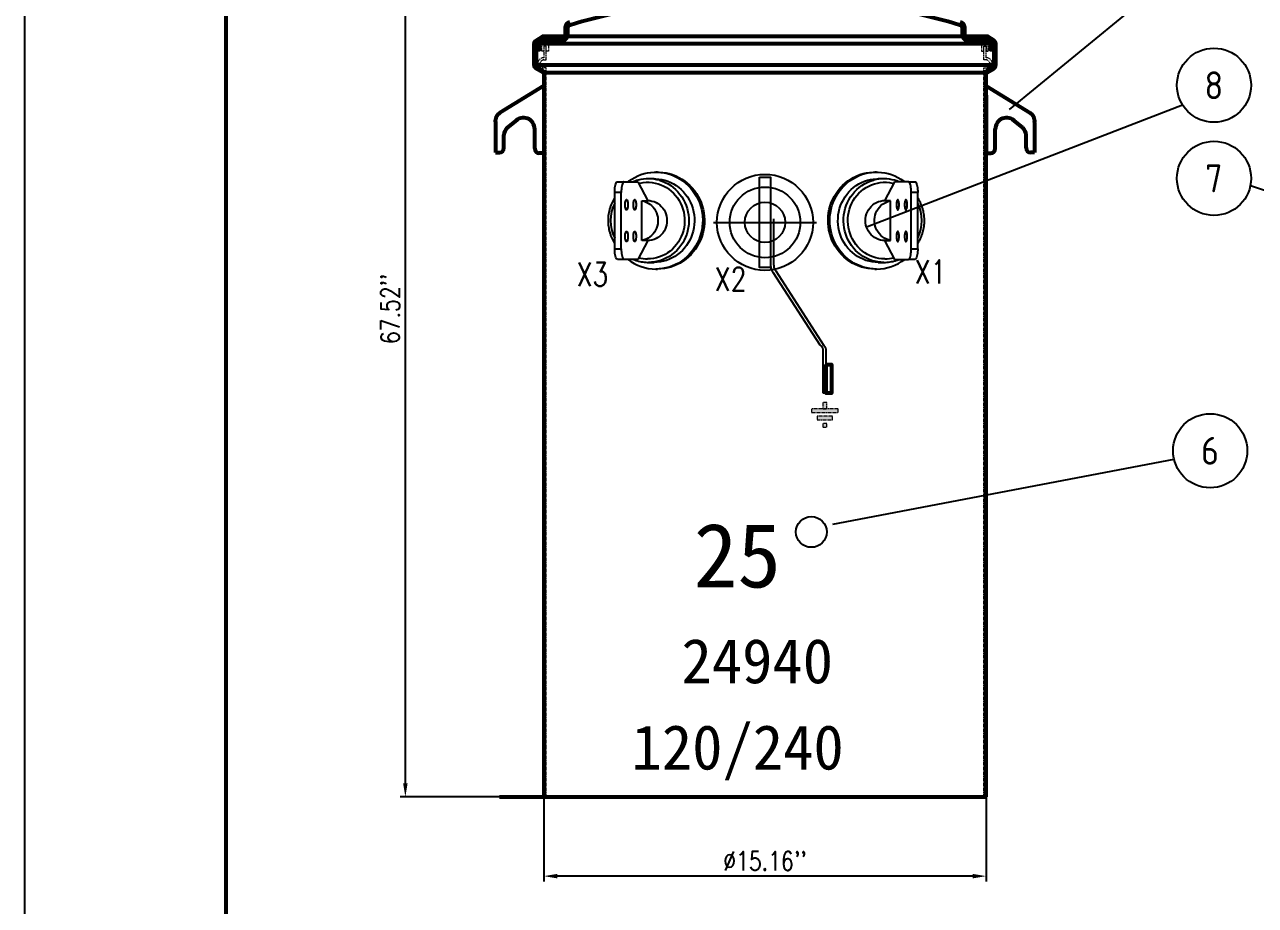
# Model space of a CAD drawing. Header units: millimetres. Extents: x 117095 to 120885, y -6667 to -3573.
# Drawn here: x 117095 to 118476, y -5619 to -4631 of the extents above; entities that cross this region are included whole.
import ezdxf
from ezdxf.enums import TextEntityAlignment as Align

# ---------------------------------------------------------------- set-up
doc = ezdxf.new("R2010")
doc.units = ezdxf.units.MM
doc.header["$LTSCALE"] = 3
for name, pattern in [('CENTER', [2, 1.25, -0.25, 0.25, -0.25]), ('CENTERX2', [101.6, 63.5, -12.7, 12.7, -12.7]), ('HIDDEN', [0.375, 0.25, -0.125])]:
    doc.linetypes.add(name, pattern=pattern)
for name, color, linetype in [('4', 2, 'HIDDEN'), ('A', 3, 'Continuous'), ('S', 254, 'Continuous'), ('中心线', 1, 'CENTERX2'), ('几何体', 7, 'Continuous')]:
    doc.layers.add(name, color=color, linetype=linetype)
for name, color, linetype, lineweight in [('7标注层', 4, 'Continuous', 20), ('图层1', 1, 'CENTER', 13), ('标注、文本', 3, 'Continuous', 25), ('粗实线', 4, 'Continuous', 53)]:
    doc.layers.add(name, color=color, linetype=linetype, lineweight=lineweight)
doc.styles.add('chinese', font='simhei.ttf')
doc.styles.add('HC_GBDIM', font='romans', dxfattribs={"width": 0.667, "bigfont": 'gbcbig'})
doc.styles.add('ST_WIN', font='isocp2.shx', dxfattribs={"bigfont": 'hzdxfst.shx'})
doc.styles.add('TH_GBDIM', font='romans.shx', dxfattribs={"width": 0.8, "bigfont": 'gbcbig.shx'})
doc.dimstyles.new('TH_GBDIM1', dxfattribs={"dimscale": 3, "dimtxt": 3.5, "dimasz": 2.5, "dimexe": 2, "dimexo": 0, "dimgap": 1.5, "dimtad": 1, "dimdec": 1, "dimzin": 0, "dimdsep": 46, "dimtxsty": 'TH_GBDIM', "dimcen": 2.5, "dimclrd": 3, "dimclre": 256, "dimclrt": 2, "dimadec": 0, "dimazin": 0, "dimtfac": 0.714286, "dimtdec": 1, "dimtmove": 0, "dimatfit": 3, "dimfxl": 1, "dimtzin": 0, "dimlwd": -1, "dimlwe": -1, "dimarcsym": 0})

# ---------------------------------------------------------------- blocks, each defined once
blk = doc.blocks.new('*D153')
at = {"layer": 'Defpoints', "color": 0, "transparency": 16777216}
for p in [(117678, -5497.6), (118174, -5497.6), (117678, -5586.6)]:
    blk.add_point(p, dxfattribs=at)
at = {"layer": '标注、文本', "transparency": 16777216}
for p, q in [((117678, -5497.6), (117678, -5592.6)), ((118174, -5497.6), (118174, -5592.6))]:
    blk.add_line(p, q, dxfattribs=at)
at = {"layer": '标注、文本', "color": 3, "transparency": 16777216}
blk.add_line((118159, -5586.6), (117693, -5586.6), dxfattribs=at)
for points in [[(117693, -5584.1), (117693, -5589.1), (117678, -5586.6)], [(118159, -5584.1), (118159, -5589.1), (118174, -5586.6)]]:
    blk.add_solid(points, dxfattribs=at)
at = {"layer": '标注、文本', "color": 2, "transparency": 16777216, "insert": (117926, -5569.6), "char_height": 21, "attachment_point": 5, "style": 'TH_GBDIM'}
blk.add_mtext("%%C15.16''", dxfattribs=at)
blk = doc.blocks.new('*D141')
at = {"layer": 'Defpoints', "color": 0, "transparency": 16777216}
for p in [(117522.6, -4402.8), (117759.7, -4402.8), (117680.5, -5497.6)]:
    blk.add_point(p, dxfattribs=at)
at = {"layer": '标注、文本', "transparency": 16777216}
for p, q in [((117759.7, -4402.8), (117516.6, -4402.8)), ((117680.5, -5497.6), (117516.6, -5497.6))]:
    blk.add_line(p, q, dxfattribs=at)
at = {"layer": '标注、文本', "color": 3, "transparency": 16777216}
blk.add_line((117522.6, -5482.6), (117522.6, -4417.8), dxfattribs=at)
for points in [[(117520.1, -4417.8), (117525.1, -4417.8), (117522.6, -4402.8)], [(117520.1, -5482.6), (117525.1, -5482.6), (117522.6, -5497.6)]]:
    blk.add_solid(points, dxfattribs=at)
at = {"layer": '标注、文本', "color": 2, "transparency": 16777216, "insert": (117505.6, -4950.2), "char_height": 21, "width": 139.819, "attachment_point": 5, "rotation": 90, "style": 'TH_GBDIM'}
blk.add_mtext("67.52''", dxfattribs=at)

msp = doc.modelspace()

# ---------------------------------------------------------------- hatches: boundary and pattern name
at = {"layer": '图层1'}
h = msp.add_hatch(color=256, dxfattribs=at)
h.dxf.hatch_style = 1
h.paths.add_polyline_path([(118008.14, -5062.27), (117978.21, -5062.27), (117978.21, -5066.6), (118008.14, -5066.6)])
h.paths.add_polyline_path([(117995.35, -5055.12), (117991, -5055.12), (117991, -5062.27), (117995.35, -5062.27)])
h.paths.add_polyline_path([(118001.74, -5070.52), (117984.61, -5070.52), (117984.61, -5074.86), (118001.74, -5074.86)])
h.paths.add_polyline_path([(117995.34, -5078.77), (117991.01, -5078.77), (117991.01, -5083.11), (117995.34, -5083.11)])

# ---------------------------------------------------------------- linework, layer by layer
at = {"layer": 'A'}
for p, q in [((118041, -4857.96), (118394.45, -4721.45)), ((118002.11, -5191.8), (118384.89, -5118.69))]:
    msp.add_line(p, q, dxfattribs=at)
for centre in [(118429.72, -4699.43), (118429.72, -4803.86), (118425.42, -5109.41)]:
    msp.add_circle(centre, 41.58, dxfattribs=at)
at = {"layer": '中心线'}
msp.add_line((117868.19, -4853.24), (117983.89, -4853.24), dxfattribs=at)
at = {"layer": '几何体'}
for p, q in [((117801.67, -4804.36), (117795.38, -4804.36)), ((117805.58, -4796.85), (117803.62, -4796.85)), ((118051.22, -4796.85), (118049.25, -4796.85)), ((118059.46, -4804.36), (118053.16, -4804.36)), ((117760.53, -4807.72), (117767.87, -4807.72)), ((117767.87, -4807.72), (117783.4, -4807.72)), ((117783.4, -4807.72), (117794.67, -4829.07)), ((118071.44, -4807.72), (118060.16, -4829.07)), ((118086.97, -4807.72), (118071.44, -4807.72)), ((118086.97, -4807.72), (118094.31, -4807.72)), ((117764.76, -4819.72), (117757.42, -4819.72)), ((117757.42, -4882.77), (117757.42, -4819.72)), ((117764.76, -4882.77), (117764.76, -4819.72)), ((117787.96, -4829.07), (117794.67, -4829.07)), ((117787.96, -4873.41), (117787.96, -4829.07)), ((118066.88, -4829.07), (118060.16, -4829.07)), ((118066.88, -4873.41), (118066.88, -4829.07)), ((118097.42, -4819.72), (118090.08, -4819.72)), ((118090.08, -4882.77), (118090.08, -4819.72)), ((118097.42, -4882.77), (118097.42, -4819.72)), ((117794.67, -4873.41), (117783.4, -4894.77)), ((117794.67, -4873.41), (117787.96, -4873.41)), ((118060.16, -4873.41), (118071.44, -4894.77)), ((118060.16, -4873.41), (118066.88, -4873.41)), ((117757.42, -4882.77), (117764.76, -4882.77)), ((118090.08, -4882.77), (118097.42, -4882.77)), ((117767.87, -4894.77), (117760.53, -4894.77)), ((117783.4, -4894.77), (117767.87, -4894.77)), ((117795.38, -4898.13), (117801.67, -4898.13)), ((118053.16, -4898.13), (118059.46, -4898.13)), ((118071.44, -4894.77), (118086.97, -4894.77)), ((118094.31, -4894.77), (118086.97, -4894.77)), ((117803.62, -4905.64), (117805.58, -4905.64)), ((118049.25, -4905.64), (118051.22, -4905.64))]:
    msp.add_line(p, q, dxfattribs=at)
at = {"layer": '几何体', "flags": 128}
for points in [[(117772.1, -4807.72), (117773.35, -4806.78), (117776.53, -4804.64), (117779.85, -4802.73), (117783.29, -4801.08), (117786.84, -4799.7), (117790.48, -4798.58), (117794.18, -4797.73), (117797.94, -4797.17), (117801.72, -4796.88), (117805.51, -4796.88), (117809.3, -4797.17), (117813.05, -4797.73), (117816.76, -4798.58), (117820.39, -4799.7), (117823.94, -4801.08), (117827.39, -4802.73), (117830.71, -4804.64), (117833.88, -4806.78), (117836.9, -4809.16), (117839.75, -4811.75), (117842.41, -4814.56), (117844.86, -4817.55), (117847.11, -4820.72), (117849.12, -4824.05), (117850.9, -4827.52), (117852.43, -4831.11), (117853.7, -4834.81), (117854.72, -4838.59), (117855.47, -4842.44), (117855.94, -4846.34), (117856.15, -4850.26), (117856.08, -4854.19), (117855.74, -4858.1), (117855.13, -4861.98), (117854.24, -4865.8), (117853.1, -4869.54), (117851.69, -4873.19), (117850.04, -4876.72), (117848.14, -4880.12), (117846.01, -4883.37), (117843.66, -4886.46), (117841.1, -4889.36), (117838.35, -4892.06), (117835.41, -4894.55), (117832.31, -4896.81), (117829.06, -4898.83), (117825.68, -4900.61), (117822.18, -4902.13), (117818.59, -4903.38), (117814.91, -4904.37), (117811.18, -4905.07), (117807.41, -4905.5), (117803.62, -4905.64), (117803.62, -4905.64)], [(117801.67, -4804.36), (117803.43, -4804.39), (117806.93, -4804.68), (117810.4, -4805.24), (117813.82, -4806.08), (117817.16, -4807.19), (117820.41, -4808.56), (117823.55, -4810.19), (117826.56, -4812.07), (117829.42, -4814.19), (117832.11, -4816.52), (117834.61, -4819.07), (117836.92, -4821.81), (117839.02, -4824.72), (117840.89, -4827.8), (117842.53, -4831.02), (117843.92, -4834.36), (117845.06, -4837.8), (117845.93, -4841.32), (117846.54, -4844.9), (117846.88, -4848.52), (117846.95, -4852.15), (117846.75, -4855.78), (117846.27, -4859.38), (117845.53, -4862.94), (117844.52, -4866.42), (117843.26, -4869.81), (117841.74, -4873.09), (117839.99, -4876.24), (117838, -4879.24), (117835.8, -4882.07), (117833.39, -4884.72), (117830.78, -4887.16), (117828.01, -4889.39), (117825.07, -4891.38), (117822, -4893.14), (117818.8, -4894.65), (117815.5, -4895.89), (117812.12, -4896.86), (117808.67, -4897.57), (117805.18, -4897.99), (117801.67, -4898.13)], [(117805.58, -4796.85), (117807.48, -4796.88), (117811.26, -4797.17), (117815.02, -4797.73), (117818.72, -4798.58), (117822.36, -4799.7), (117825.91, -4801.08), (117829.35, -4802.73), (117832.67, -4804.64), (117835.85, -4806.78), (117838.87, -4809.16), (117841.71, -4811.75), (117844.37, -4814.56), (117846.83, -4817.55), (117849.07, -4820.72), (117851.08, -4824.05), (117852.86, -4827.52), (117854.39, -4831.11), (117855.67, -4834.81), (117856.68, -4838.59), (117857.43, -4842.44), (117857.91, -4846.34), (117858.11, -4850.26), (117858.05, -4854.19), (117857.7, -4858.1), (117857.09, -4861.98), (117856.21, -4865.8), (117855.06, -4869.54), (117853.66, -4873.19), (117852, -4876.72), (117850.11, -4880.12), (117847.98, -4883.37), (117845.63, -4886.46), (117843.07, -4889.36), (117840.31, -4892.06), (117837.38, -4894.55), (117834.28, -4896.81), (117831.03, -4898.83), (117827.64, -4900.61), (117824.15, -4902.13), (117820.55, -4903.38), (117816.88, -4904.37), (117813.14, -4905.07), (117809.37, -4905.5), (117805.58, -4905.64), (117805.58, -4905.64)], [(118049.25, -4905.64), (118045.46, -4905.5), (118041.69, -4905.07), (118037.96, -4904.37), (118034.29, -4903.38), (118030.69, -4902.13), (118027.19, -4900.61), (118023.81, -4898.83), (118020.56, -4896.81), (118017.46, -4894.55), (118014.52, -4892.06), (118011.77, -4889.36), (118009.21, -4886.46), (118006.86, -4883.37), (118004.73, -4880.12), (118002.83, -4876.72), (118001.18, -4873.19), (117999.77, -4869.54), (117998.63, -4865.8), (117997.75, -4861.98), (117997.13, -4858.1), (117996.79, -4854.19), (117996.72, -4850.26), (117996.93, -4846.34), (117997.41, -4842.44), (117998.15, -4838.59), (117999.17, -4834.81), (118000.44, -4831.11), (118001.98, -4827.52), (118003.75, -4824.05), (118005.77, -4820.72), (118008.01, -4817.55), (118010.46, -4814.56), (118013.12, -4811.75), (118015.97, -4809.16), (118018.99, -4806.78), (118022.17, -4804.64), (118025.49, -4802.73), (118028.93, -4801.08), (118032.48, -4799.7), (118036.11, -4798.58), (118039.82, -4797.73), (118043.57, -4797.17), (118047.36, -4796.88), (118049.25, -4796.85)], [(118051.22, -4905.64), (118047.43, -4905.5), (118043.66, -4905.07), (118039.92, -4904.37), (118036.25, -4903.38), (118032.66, -4902.13), (118029.16, -4900.61), (118025.77, -4898.83), (118022.52, -4896.81), (118019.42, -4894.55), (118016.49, -4892.06), (118013.73, -4889.36), (118011.17, -4886.46), (118008.82, -4883.37), (118006.69, -4880.12), (118004.8, -4876.72), (118003.14, -4873.19), (118001.74, -4869.54), (118000.59, -4865.8), (117999.71, -4861.98), (117999.1, -4858.1), (117998.75, -4854.19), (117998.69, -4850.26), (117998.89, -4846.34), (117999.37, -4842.44), (118000.12, -4838.59), (118001.13, -4834.81), (118002.41, -4831.11), (118003.94, -4827.52), (118005.72, -4824.05), (118007.73, -4820.72), (118009.97, -4817.55), (118012.43, -4814.56), (118015.09, -4811.75), (118017.93, -4809.16), (118020.95, -4806.78), (118024.13, -4804.64), (118027.45, -4802.73), (118030.89, -4801.08), (118034.44, -4799.7), (118038.08, -4798.58), (118041.78, -4797.73), (118045.54, -4797.17), (118049.32, -4796.88), (118053.12, -4796.88), (118056.9, -4797.17), (118060.65, -4797.73), (118064.36, -4798.58), (118067.99, -4799.7), (118071.54, -4801.08), (118074.99, -4802.73), (118078.31, -4804.64), (118081.48, -4806.78), (118082.73, -4807.72)], [(118053.16, -4898.13), (118049.65, -4897.99), (118046.16, -4897.57), (118042.72, -4896.86), (118039.33, -4895.89), (118036.03, -4894.65), (118032.84, -4893.14), (118029.76, -4891.38), (118026.83, -4889.39), (118024.05, -4887.16), (118021.45, -4884.72), (118019.04, -4882.07), (118016.84, -4879.24), (118014.85, -4876.24), (118013.09, -4873.09), (118011.58, -4869.81), (118010.31, -4866.42), (118009.31, -4862.94), (118008.56, -4859.38), (118008.09, -4855.78), (118007.88, -4852.15), (118007.95, -4848.52), (118008.29, -4844.9), (118008.9, -4841.32), (118009.78, -4837.8), (118010.91, -4834.36), (118012.31, -4831.02), (118013.94, -4827.8), (118015.81, -4824.72), (118017.91, -4821.81), (118020.22, -4819.07), (118022.73, -4816.52), (118025.42, -4814.19), (118028.28, -4812.07), (118031.28, -4810.19), (118034.42, -4808.56), (118037.67, -4807.19), (118041.02, -4806.08), (118044.43, -4805.24), (118047.9, -4804.68), (118051.41, -4804.39), (118053.16, -4804.36)], [(117757.42, -4819.72), (117757.46, -4817.84), (117757.57, -4816.01), (117757.76, -4814.27), (117758.01, -4812.67), (117758.33, -4811.24), (117758.7, -4810.01), (117759.12, -4809.03), (117759.57, -4808.31), (117760.04, -4807.87), (117760.53, -4807.72)], [(117767.87, -4807.72), (117767.38, -4807.87), (117766.91, -4808.31), (117766.46, -4809.03), (117766.04, -4810.01), (117765.67, -4811.24), (117765.35, -4812.67), (117765.1, -4814.27), (117764.91, -4816.01), (117764.8, -4817.84), (117764.76, -4819.72)], [(117784.35, -4809.53), (117785.95, -4809.15), (117789.3, -4808.58), (117792.67, -4808.3), (117796.06, -4808.3), (117799.43, -4808.58), (117802.78, -4809.15), (117806.06, -4810), (117809.27, -4811.13), (117812.38, -4812.52), (117815.37, -4814.17), (117818.22, -4816.06), (117820.91, -4818.19), (117823.42, -4820.54), (117825.74, -4823.1), (117827.85, -4825.84), (117829.74, -4828.75), (117831.4, -4831.81), (117832.8, -4835), (117833.95, -4838.3), (117834.84, -4841.68), (117835.46, -4845.13), (117835.8, -4848.61), (117835.87, -4852.12), (117835.67, -4855.62), (117835.18, -4859.09), (117834.43, -4862.51), (117833.41, -4865.85), (117832.13, -4869.1), (117830.6, -4872.23), (117828.83, -4875.21), (117826.82, -4878.04), (117824.61, -4880.69), (117822.19, -4883.15), (117819.58, -4885.39), (117816.81, -4887.4), (117813.89, -4889.18), (117810.84, -4890.7), (117807.68, -4891.96), (117804.43, -4892.94), (117801.11, -4893.65), (117797.75, -4894.08), (117794.36, -4894.23), (117794.36, -4894.23)], [(117807.54, -4806.08), (117810.86, -4807.19), (117814.12, -4808.56), (117817.25, -4810.19), (117820.26, -4812.07), (117823.12, -4814.19), (117825.81, -4816.52), (117828.32, -4819.07), (117830.63, -4821.81), (117832.72, -4824.72), (117834.59, -4827.8), (117836.23, -4831.02), (117837.62, -4834.36), (117838.76, -4837.8), (117839.64, -4841.32), (117840.25, -4844.9), (117840.59, -4848.52), (117840.65, -4852.15), (117840.45, -4855.78), (117839.97, -4859.38), (117839.23, -4862.94), (117838.22, -4866.42), (117836.96, -4869.81), (117835.44, -4873.09), (117833.69, -4876.24), (117831.7, -4879.24), (117829.5, -4882.07), (117827.09, -4884.72), (117824.49, -4887.16), (117821.71, -4889.39), (117818.77, -4891.38), (117815.7, -4893.14), (117812.5, -4894.65), (117809.2, -4895.89), (117805.82, -4896.86), (117802.37, -4897.57), (117798.88, -4897.99), (117795.38, -4898.13)], [(118059.46, -4898.13), (118055.95, -4897.99), (118052.46, -4897.57), (118049.02, -4896.86), (118045.63, -4895.89), (118042.33, -4894.65), (118039.14, -4893.14), (118036.06, -4891.38), (118033.13, -4889.39), (118030.35, -4887.16), (118027.75, -4884.72), (118025.34, -4882.07), (118023.14, -4879.24), (118021.15, -4876.24), (118019.39, -4873.09), (118017.88, -4869.81), (118016.61, -4866.42), (118015.61, -4862.94), (118014.86, -4859.38), (118014.39, -4855.78), (118014.18, -4852.15), (118014.25, -4848.52), (118014.59, -4844.9), (118015.2, -4841.32), (118016.08, -4837.8), (118017.21, -4834.36), (118018.6, -4831.02), (118020.24, -4827.8), (118022.11, -4824.72), (118024.21, -4821.81), (118026.52, -4819.07), (118029.03, -4816.52), (118031.72, -4814.19), (118034.58, -4812.07), (118037.58, -4810.19), (118040.72, -4808.56), (118043.97, -4807.19), (118047.32, -4806.08), (118047.96, -4805.9)], [(118060.47, -4894.23), (118057.09, -4894.08), (118053.73, -4893.65), (118050.41, -4892.94), (118047.16, -4891.96), (118044, -4890.7), (118040.95, -4889.18), (118038.03, -4887.4), (118035.25, -4885.39), (118032.65, -4883.15), (118030.23, -4880.69), (118028.01, -4878.04), (118026.01, -4875.21), (118024.24, -4872.23), (118022.71, -4869.1), (118021.43, -4865.85), (118020.41, -4862.51), (118019.65, -4859.09), (118019.17, -4855.62), (118018.96, -4852.12), (118019.03, -4848.61), (118019.38, -4845.13), (118019.99, -4841.68), (118020.88, -4838.3), (118022.03, -4835), (118023.44, -4831.81), (118025.09, -4828.75), (118026.98, -4825.84), (118029.09, -4823.1), (118031.41, -4820.54), (118033.93, -4818.19), (118036.62, -4816.06), (118039.47, -4814.17), (118042.46, -4812.52), (118045.57, -4811.13), (118048.77, -4810), (118052.06, -4809.15), (118055.4, -4808.58), (118058.78, -4808.3), (118062.16, -4808.3), (118065.54, -4808.58), (118068.88, -4809.15), (118070.49, -4809.53)], [(118090.08, -4819.72), (118090.04, -4817.84), (118089.92, -4816.01), (118089.74, -4814.27), (118089.48, -4812.67), (118089.17, -4811.24), (118088.8, -4810.01), (118088.38, -4809.03), (118087.93, -4808.31), (118087.46, -4807.87), (118086.97, -4807.72)], [(118094.31, -4807.72), (118094.8, -4807.87), (118095.27, -4808.31), (118095.72, -4809.03), (118096.14, -4810.01), (118096.51, -4811.24), (118096.82, -4812.67), (118097.08, -4814.27), (118097.26, -4816.01), (118097.38, -4817.84), (118097.42, -4819.72)], [(117769.2, -4833.44), (117769.24, -4832.17), (117769.35, -4830.96), (117769.53, -4829.88), (117769.76, -4828.97), (117770.04, -4828.29), (117770.35, -4827.87), (117770.68, -4827.72), (117771.01, -4827.87), (117771.32, -4828.29), (117771.61, -4828.97), (117771.84, -4829.88), (117772.02, -4830.96), (117772.13, -4832.17), (117772.16, -4833.44), (117772.13, -4834.72), (117772.02, -4835.93), (117771.84, -4837.01), (117771.61, -4837.92), (117771.32, -4838.6), (117771.01, -4839.02), (117770.68, -4839.16), (117770.35, -4839.02), (117770.04, -4838.6), (117769.76, -4837.92), (117769.53, -4837.01), (117769.35, -4835.93), (117769.24, -4834.72), (117769.2, -4833.44)], [(117778.42, -4833.44), (117778.45, -4832.17), (117778.56, -4830.96), (117778.74, -4829.88), (117778.97, -4828.97), (117779.25, -4828.29), (117779.57, -4827.87), (117779.9, -4827.72), (117780.23, -4827.87), (117780.54, -4828.29), (117780.82, -4828.97), (117781.05, -4829.88), (117781.23, -4830.96), (117781.34, -4832.17), (117781.38, -4833.44), (117781.34, -4834.72), (117781.23, -4835.93), (117781.05, -4837.01), (117780.82, -4837.92), (117780.54, -4838.6), (117780.23, -4839.02), (117779.9, -4839.16), (117779.57, -4839.02), (117779.25, -4838.6), (117778.97, -4837.92), (117778.74, -4837.01), (117778.56, -4835.93), (117778.45, -4834.72), (117778.42, -4833.44)], [(117787.96, -4829.07), (117790.33, -4829.64), (117792.63, -4830.47), (117794.82, -4831.57), (117796.88, -4832.91), (117798.78, -4834.48), (117800.5, -4836.27), (117802.01, -4838.24), (117803.31, -4840.37), (117804.36, -4842.64), (117805.17, -4845.02), (117805.71, -4847.48), (117805.98, -4849.98), (117805.98, -4852.5), (117805.71, -4855.01), (117805.17, -4857.46), (117804.36, -4859.84), (117803.31, -4862.11), (117802.01, -4864.25), (117800.5, -4866.22), (117798.78, -4868), (117796.88, -4869.58), (117794.82, -4870.92), (117792.63, -4872.01), (117790.33, -4872.85), (117787.96, -4873.41)], [(117794.5, -4828.75), (117796.8, -4828.89), (117799.2, -4829.31), (117801.54, -4830.01), (117803.79, -4830.98), (117805.92, -4832.2), (117807.91, -4833.66), (117809.73, -4835.34), (117811.35, -4837.22), (117812.76, -4839.28), (117813.94, -4841.48), (117814.87, -4843.81), (117815.55, -4846.24), (117815.96, -4848.72), (117816.09, -4851.24), (117815.96, -4853.76), (117815.55, -4856.25), (117814.87, -4858.67), (117813.94, -4861), (117812.76, -4863.21), (117811.35, -4865.27), (117809.73, -4867.15), (117807.91, -4868.83), (117805.92, -4870.29), (117803.79, -4871.51), (117801.54, -4872.47), (117799.2, -4873.17), (117796.8, -4873.6), (117794.5, -4873.74)], [(118060.33, -4873.74), (118058.04, -4873.6), (118055.64, -4873.17), (118053.3, -4872.47), (118051.04, -4871.51), (118048.91, -4870.29), (118046.92, -4868.83), (118045.11, -4867.15), (118043.48, -4865.27), (118042.07, -4863.21), (118040.9, -4861), (118039.96, -4858.67), (118039.29, -4856.25), (118038.88, -4853.76), (118038.74, -4851.24), (118038.88, -4848.72), (118039.29, -4846.24), (118039.96, -4843.81), (118040.9, -4841.48), (118042.07, -4839.28), (118043.48, -4837.22), (118045.11, -4835.34), (118046.92, -4833.66), (118048.91, -4832.2), (118051.04, -4830.98), (118053.3, -4830.01), (118055.64, -4829.31), (118058.04, -4828.89), (118060.33, -4828.75)], [(118066.88, -4873.41), (118064.51, -4872.85), (118062.21, -4872.01), (118060.02, -4870.92), (118057.96, -4869.58), (118056.06, -4868), (118054.34, -4866.22), (118052.82, -4864.25), (118051.53, -4862.11), (118050.47, -4859.84), (118049.67, -4857.46), (118049.13, -4855.01), (118048.86, -4852.5), (118048.86, -4849.98), (118049.13, -4847.48), (118049.67, -4845.02), (118050.47, -4842.64), (118051.53, -4840.37), (118052.82, -4838.24), (118054.34, -4836.27), (118056.06, -4834.48), (118057.96, -4832.91), (118060.02, -4831.57), (118062.21, -4830.47), (118064.51, -4829.64), (118066.88, -4829.07)], [(118076.42, -4833.44), (118076.38, -4832.17), (118076.27, -4830.96), (118076.1, -4829.88), (118075.86, -4828.97), (118075.58, -4828.29), (118075.27, -4827.87), (118074.94, -4827.72), (118074.61, -4827.87), (118074.3, -4828.29), (118074.02, -4828.97), (118073.78, -4829.88), (118073.61, -4830.96), (118073.5, -4832.17), (118073.46, -4833.44), (118073.5, -4834.72), (118073.61, -4835.93), (118073.78, -4837.01), (118074.02, -4837.92), (118074.3, -4838.6), (118074.61, -4839.02), (118074.94, -4839.16), (118075.27, -4839.02), (118075.58, -4838.6), (118075.86, -4837.92), (118076.1, -4837.01), (118076.27, -4835.93), (118076.38, -4834.72), (118076.42, -4833.44)], [(118085.63, -4833.44), (118085.6, -4832.17), (118085.49, -4830.96), (118085.31, -4829.88), (118085.08, -4828.97), (118084.8, -4828.29), (118084.48, -4827.87), (118084.15, -4827.72), (118083.82, -4827.87), (118083.51, -4828.29), (118083.23, -4828.97), (118083, -4829.88), (118082.82, -4830.96), (118082.71, -4832.17), (118082.67, -4833.44), (118082.71, -4834.72), (118082.82, -4835.93), (118083, -4837.01), (118083.23, -4837.92), (118083.51, -4838.6), (118083.82, -4839.02), (118084.15, -4839.16), (118084.48, -4839.02), (118084.8, -4838.6), (118085.08, -4837.92), (118085.31, -4837.01), (118085.49, -4835.93), (118085.6, -4834.72), (118085.63, -4833.44)], [(117769.2, -4869.04), (117769.24, -4867.77), (117769.35, -4866.56), (117769.53, -4865.48), (117769.76, -4864.57), (117770.04, -4863.89), (117770.35, -4863.47), (117770.68, -4863.32), (117771.01, -4863.47), (117771.32, -4863.89), (117771.61, -4864.57), (117771.84, -4865.48), (117772.02, -4866.56), (117772.13, -4867.77), (117772.16, -4869.04), (117772.13, -4870.32), (117772.02, -4871.53), (117771.84, -4872.61), (117771.61, -4873.52), (117771.32, -4874.2), (117771.01, -4874.62), (117770.68, -4874.76), (117770.35, -4874.62), (117770.04, -4874.2), (117769.76, -4873.52), (117769.53, -4872.61), (117769.35, -4871.53), (117769.24, -4870.32), (117769.2, -4869.04)], [(117778.42, -4869.04), (117778.45, -4867.77), (117778.56, -4866.56), (117778.74, -4865.48), (117778.97, -4864.57), (117779.25, -4863.89), (117779.57, -4863.47), (117779.9, -4863.32), (117780.23, -4863.47), (117780.54, -4863.89), (117780.82, -4864.57), (117781.05, -4865.48), (117781.23, -4866.56), (117781.34, -4867.77), (117781.38, -4869.04), (117781.34, -4870.32), (117781.23, -4871.53), (117781.05, -4872.61), (117780.82, -4873.52), (117780.54, -4874.2), (117780.23, -4874.62), (117779.9, -4874.76), (117779.57, -4874.62), (117779.25, -4874.2), (117778.97, -4873.52), (117778.74, -4872.61), (117778.56, -4871.53), (117778.45, -4870.32), (117778.42, -4869.04)], [(118076.42, -4869.04), (118076.38, -4867.77), (118076.27, -4866.56), (118076.1, -4865.48), (118075.86, -4864.57), (118075.58, -4863.89), (118075.27, -4863.47), (118074.94, -4863.32), (118074.61, -4863.47), (118074.3, -4863.89), (118074.02, -4864.57), (118073.78, -4865.48), (118073.61, -4866.56), (118073.5, -4867.77), (118073.46, -4869.04), (118073.5, -4870.32), (118073.61, -4871.53), (118073.78, -4872.61), (118074.02, -4873.52), (118074.3, -4874.2), (118074.61, -4874.62), (118074.94, -4874.76), (118075.27, -4874.62), (118075.58, -4874.2), (118075.86, -4873.52), (118076.1, -4872.61), (118076.27, -4871.53), (118076.38, -4870.32), (118076.42, -4869.04)], [(118085.63, -4869.04), (118085.6, -4867.77), (118085.49, -4866.56), (118085.31, -4865.48), (118085.08, -4864.57), (118084.8, -4863.89), (118084.48, -4863.47), (118084.15, -4863.32), (118083.82, -4863.47), (118083.51, -4863.89), (118083.23, -4864.57), (118083, -4865.48), (118082.82, -4866.56), (118082.71, -4867.77), (118082.67, -4869.04), (118082.71, -4870.32), (118082.82, -4871.53), (118083, -4872.61), (118083.23, -4873.52), (118083.51, -4874.2), (118083.82, -4874.62), (118084.15, -4874.76), (118084.48, -4874.62), (118084.8, -4874.2), (118085.08, -4873.52), (118085.31, -4872.61), (118085.49, -4871.53), (118085.6, -4870.32), (118085.63, -4869.04)], [(117760.53, -4894.77), (117760.04, -4894.62), (117759.57, -4894.18), (117759.12, -4893.46), (117758.7, -4892.47), (117758.33, -4891.25), (117758.01, -4889.82), (117757.76, -4888.21), (117757.57, -4886.47), (117757.46, -4884.64), (117757.42, -4882.77)], [(117764.76, -4882.77), (117764.8, -4884.64), (117764.91, -4886.47), (117765.1, -4888.21), (117765.35, -4889.82), (117765.67, -4891.25), (117766.04, -4892.47), (117766.46, -4893.46), (117766.91, -4894.18), (117767.38, -4894.62), (117767.87, -4894.77)], [(118086.97, -4894.77), (118087.46, -4894.62), (118087.93, -4894.18), (118088.38, -4893.46), (118088.8, -4892.47), (118089.17, -4891.25), (118089.48, -4889.82), (118089.74, -4888.21), (118089.92, -4886.47), (118090.04, -4884.64), (118090.08, -4882.77)], [(118097.42, -4882.77), (118097.38, -4884.64), (118097.26, -4886.47), (118097.08, -4888.21), (118096.82, -4889.82), (118096.51, -4891.25), (118096.14, -4892.47), (118095.72, -4893.46), (118095.27, -4894.18), (118094.8, -4894.62), (118094.31, -4894.77)]]:
    msp.add_lwpolyline(points, dxfattribs=at)
at = {"layer": '几何体'}
for centre, radius, start, end in [((117795.38, -4848.17), 43.81, 73.8737, 105.22362), ((118059.46, -4848.17), 43.81, 73.87422, 105.22393), ((117797.14, -4851.24), 44.3, 153.72529, 206.27471), ((118057.7, -4851.24), 44.3, 333.72576, 26.27424), ((117803.72, -4854.23), 51.4, 232.04479, 269.88922), ((117794.37, -4854.05), 40.18, 255.5618, 269.99404), ((118051.13, -4854.26), 51.38, 270.10119, 307.9648), ((118060.47, -4854.05), 40.18, 270.00596, 284.4382)]:
    msp.add_arc(centre, radius, start, end, dxfattribs=at)
for points, knots in [([(117783.81, -4805.93), (117783.5, -4806.01), (117782.11, -4806.35), (117780.35, -4806.95), (117778.94, -4807.56), (117778.56, -4807.72)], [0, 0, 0, 0, 0.1729305, 0.7752881, 1, 1, 1, 1]), ([(118076.35, -4807.72), (118075.33, -4807.31), (118073.8, -4806.7), (118072.22, -4806.27), (118071.69, -4806.12)], [0, 0, 0, 0, 0.6664056, 1, 1, 1, 1]), ([(117757.42, -4825.54), (117757.22, -4825.83), (117756.4, -4827.07), (117755.15, -4829.4), (117753.69, -4832.5), (117752.48, -4835.71), (117751.49, -4839), (117750.74, -4842.36), (117750.22, -4845.77), (117749.96, -4849.21), (117749.93, -4852.66), (117750.16, -4856.1), (117750.63, -4859.52), (117751.34, -4862.89), (117752.28, -4866.19), (117753.46, -4869.42), (117754.88, -4872.55), (117756.2, -4875.06), (117757.12, -4876.48), (117757.42, -4876.94)], [0, 0, 0, 0, 0.0196647, 0.0829178, 0.1461868, 0.2094705, 0.2727673, 0.3360754, 0.399393, 0.4627183, 0.5260492, 0.5893837, 0.6527191, 0.7160531, 0.7793836, 0.8427084, 0.9060255, 0.9693328, 1, 1, 1, 1]), ([(118097.74, -4876.45), (118098.27, -4875.58), (118099.37, -4873.73), (118100.8, -4870.75), (118102.08, -4867.57), (118103.13, -4864.29), (118103.94, -4860.95), (118104.51, -4857.55), (118104.84, -4854.12), (118104.92, -4850.67), (118104.76, -4847.23), (118104.35, -4843.8), (118103.7, -4840.42), (118102.81, -4837.09), (118101.68, -4833.84), (118100.33, -4830.69), (118098.91, -4827.91), (118097.86, -4826.24), (118097.42, -4825.54)], [0, 0, 0, 0, 0.0570959, 0.1210513, 0.1850218, 0.2490059, 0.3130019, 0.377008, 0.4410223, 0.5050429, 0.5690675, 0.6330937, 0.6971191, 0.7611414, 0.8251586, 0.8891685, 0.9531689, 1, 1, 1, 1]), ([(117778.54, -4894.77), (117778.75, -4894.86), (117779.99, -4895.41), (117782.34, -4896.19), (117785.57, -4897.07), (117788.85, -4897.68), (117792.13, -4898.06), (117794.31, -4898.11), (117795.38, -4898.13)], [0, 0, 0, 0, 0.0409319, 0.2343516, 0.4277237, 0.6210546, 0.8143522, 1, 1, 1, 1]), ([(118059.46, -4898.13), (118060.07, -4898.12), (118061.8, -4898.1), (118064.63, -4897.86), (118067.93, -4897.35), (118071.18, -4896.58), (118073.97, -4895.72), (118075.64, -4895.03), (118076.27, -4894.77)], [0, 0, 0, 0, 0.1065872, 0.3000519, 0.4935442, 0.6870441, 0.8805613, 1, 1, 1, 1])]:
    msp.add_open_spline(points, degree=3, knots=knots, dxfattribs=at)
at = {"layer": '图层1'}
for p, q in [((117678.04, -4655.51), (117678.04, -4668.51)), ((118174.04, -4668.51), (118174.04, -4655.51))]:
    msp.add_line(p, q, dxfattribs=at)
for points in [[(117678.04, -4655.51), (117678.04, -4661.01), (117675.54, -4661.01), (117675.54, -4654.26, -1), (117683.04, -4654.26), (117683.04, -4661.01), (117680.54, -4661.01), (117680.54, -4655.51)], [(118174.04, -4655.51), (118174.04, -4661.01), (118176.54, -4661.01), (118176.54, -4654.26, 1), (118169.04, -4654.26), (118169.04, -4661.01), (118171.54, -4661.01), (118171.54, -4655.51)]]:
    msp.add_lwpolyline(points, format="xyb", close=True, dxfattribs=at)
for points in [[(117680.54, -5497.62), (117680.54, -4680.01), (117678.04, -4680.01, -1), (117678.04, -4671.01), (117680.54, -4671.01), (117680.54, -4655.51)], [(118171.54, -5497.62), (118171.54, -4680.01), (118174.04, -4680.01, 1), (118174.04, -4671.01), (118171.54, -4671.01), (118171.54, -4655.51)]]:
    msp.add_lwpolyline(points, format="xyb", dxfattribs=at)
for points in [[(117978.21, -5066.6), (118008.14, -5066.6), (118008.14, -5062.27), (117978.21, -5062.27)], [(117991, -5062.27), (117995.35, -5062.27), (117995.35, -5055.12), (117991, -5055.12)], [(117984.61, -5074.86), (118001.74, -5074.86), (118001.74, -5070.52), (117984.61, -5070.52)], [(117991.01, -5083.11), (117995.34, -5083.11), (117995.34, -5078.77), (117991.01, -5078.77)]]:
    msp.add_lwpolyline(points, close=True, dxfattribs=at)
for centre, start, end in [((117678.04, -4675.51), 90, 270), ((118174.04, -4675.51), 270, 90)]:
    msp.add_arc(centre, 7, start, end, dxfattribs=at)
at = {"layer": '标注、文本'}
for p, q in [((117095.49, -3987.78), (117095.49, -6667.17)), ((118200.26, -4726.62), (118389.14, -4571.82)), ((118470.54, -4811.74), (118757.08, -4909.88)), ((117932.48, -4902.63), (117932.48, -4850.1)), ((117935.78, -4901.26), (117935.78, -4849.39)), ((117987.86, -4991.12), (117935.18, -4909.47)), ((117992.27, -4991.61), (117938.46, -4908.07)), ((117991.18, -5044.85), (117991.18, -4995.83)), ((117994.48, -5044.85), (117994.48, -4995.77)), ((117994.48, -5044.85), (117991.18, -5044.85))]:
    msp.add_line(p, q, dxfattribs=at)
msp.add_lwpolyline([(117919.79, -4802.58), (117932.29, -4802.58), (117932.29, -4903.9), (117919.79, -4903.9)], close=True, dxfattribs=at)
for centre, radius in [((117926.04, -4853.24), 53.86), ((117926.04, -4853.24), 39.61), ((117926.04, -4853.24), 22.61), ((117978.03, -5200.5), 17.26)]:
    msp.add_circle(centre, radius, dxfattribs=at)
for centre, radius, start, end in [((117945.78, -4901.26), 10, 180, 222.92079), ((117942.48, -4902.63), 10, 180, 223.15671), ((117986.18, -4995.83), 5, 0, 70.36171), ((117986.18, -4995.83), 5, 0, 70.36171), ((117989.48, -4995.77), 5, 0, 69.42922), ((117989.48, -4995.77), 5, 0, 69.42922)]:
    msp.add_arc(centre, radius, start, end, dxfattribs=at)
at = {"layer": '粗实线'}
msp.add_line((117321.03, -4032.89), (117321.03, -6622.06), dxfattribs=at)
at = {"layer": '粗实线', "ltscale": 2}
for p, q in [((117676.69, -4644.41), (118175.4, -4644.41)), ((118184.84, -4653.08), (117667.25, -4653.08)), ((117667.25, -4676.63), (118184.84, -4676.63)), ((117676.69, -4685.3), (118175.4, -4685.3)), ((117678.04, -4682.51), (117678.04, -5497.62)), ((118174.04, -5497.62), (118174.04, -4682.51)), ((117678.04, -4700.14), (117628.75, -4730.51)), ((118174.04, -4700.14), (118223.33, -4730.51)), ((117678.04, -4710.51), (117678.04, -4775.51)), ((118174.04, -4710.51), (118174.04, -4775.51)), ((117623.66, -4741.03), (117623.66, -4774.81)), ((117636.87, -4747.3), (117648.54, -4737.68)), ((117667.72, -4770.51), (117667.72, -4748.28)), ((118184.37, -4770.51), (118184.37, -4748.28)), ((118215.21, -4747.3), (118203.54, -4737.68)), ((118228.43, -4741.03), (118228.43, -4774.81)), ((117633.23, -4769.81), (117633.23, -4755.02)), ((118218.85, -4769.81), (118218.85, -4755.02)), ((117623.66, -4774.81), (117628.23, -4774.81)), ((117678.04, -4775.51), (117672.72, -4775.51)), ((118174.04, -4775.51), (118179.37, -4775.51)), ((118228.43, -4774.81), (118223.85, -4774.81)), ((117628.04, -5497.62), (118174.04, -5497.62))]:
    msp.add_line(p, q, dxfattribs=at)
msp.add_lwpolyline([(117707.27, -4628.56, 0.3766562), (117702.04, -4634.51), (117702.04, -4641.51, -0.4142136), (117696.04, -4647.51), (117677.54, -4647.51, 0.4142136), (117670.54, -4654.51), (117670.54, -4659.51), (117673.54, -4659.51), (117673.54, -4654.51, -0.4142136), (117677.54, -4650.51), (117696.04, -4650.51, 0.4142136), (117705.04, -4641.51), (117705.04, -4634.51, -0.3847038), (117707.74, -4631.52, -0.1466437), (118144.34, -4631.52, -0.3847038), (118147.04, -4634.51), (118147.04, -4641.51, 0.4142136), (118156.04, -4650.51), (118174.54, -4650.51, -0.4142136), (118178.54, -4654.51), (118178.54, -4659.51), (118181.54, -4659.51), (118181.54, -4654.51, 0.4142136), (118174.54, -4647.51), (118156.04, -4647.51, -0.4142136), (118150.04, -4641.51), (118150.04, -4634.51, 0.3766562), (118144.82, -4628.56)], format="xyb", dxfattribs=at)
for points in [[(117677.75, -4646.1), (117670.66, -4650.53, 0.2586176), (117669.25, -4653.08), (117669.25, -4676.63, 0.2586176), (117670.66, -4679.17), (117677.75, -4683.6), (117676.69, -4685.3), (117669.6, -4680.87, -0.2586176), (117667.25, -4676.63), (117667.25, -4653.08, -0.2586176), (117669.6, -4648.84), (117676.69, -4644.41)], [(118174.34, -4646.1), (118181.43, -4650.53, -0.2586176), (118182.84, -4653.08), (118182.84, -4676.63, -0.2586176), (118181.43, -4679.17), (118174.34, -4683.6), (118175.4, -4685.3), (118182.49, -4680.87, 0.2586176), (118184.84, -4676.63), (118184.84, -4653.08, 0.2586176), (118182.49, -4648.84), (118175.4, -4644.41)]]:
    msp.add_lwpolyline(points, format="xyb", close=True, dxfattribs=at)
msp.add_lwpolyline([(117994.48, -5012.85), (118000.48, -5012.85), (118000.48, -5044.85), (117994.48, -5044.85)], close=True, dxfattribs=at)
for centre, radius, start, end in [((117633.51, -4739.3), 10, 118.40927, 189.96857), ((118218.58, -4739.3), 10, 350.03143, 61.59073), ((117643.23, -4755.02), 10, 129.50068, 180), ((117655.07, -4748.52), 12.65, 358.83955, 137.94782), ((118197.02, -4748.52), 12.65, 42.05218, 181.16045), ((118208.85, -4755.02), 10, 0, 50.49932), ((117628.23, -4769.81), 5, 270, 0), ((117672.72, -4770.51), 5, 180.00467, 270), ((118179.37, -4770.51), 5, 270, 359.99533), ((118223.85, -4769.81), 5, 180, 270)]:
    msp.add_arc(centre, radius, start, end, dxfattribs=at)

# ---------------------------------------------------------------- texts
at = {"layer": '4', "style": 'chinese'}
for s, height, p in [('25', 72, (117846.07, -5262.79)), ('24940', 50, (117832.32, -5370.27)), ('120/240', 50, (117776.3, -5467.01))]:
    msp.add_text(s, height=height, dxfattribs=at).set_placement(p)
at = {"layer": '7标注层', "color": 3, "style": 'HC_GBDIM', "width": 0.784706}
for s, p in [('X3', (117714.88, -4924.69)), ('X1', (118094.21, -4921.85)), ('X2', (117869.85, -4929.94))]:
    msp.add_text(s, height=26.25, dxfattribs=at).set_placement(p)
at = {"layer": 'S', "color": 7, "style": 'ST_WIN'}
for s, p in [('8', (118429.55, -4699.43)), ('7', (118429.55, -4803.86)), ('6', (118425.26, -5109.41))]:
    msp.add_text(s, height=31.18, dxfattribs=at).set_placement(p, align=Align.MIDDLE)

# ---------------------------------------------------------------- dimensions: what is measured, and where the dimension line sits
at = {"layer": '标注、文本'}
dim = msp.add_linear_dim(base=(117522.63, -4402.78), p1=(117680.54, -5497.62), p2=(117759.7, -4402.78), angle=90, text="67.52''", dimstyle='TH_GBDIM1', override={"dimtxt": 7, "dimasz": 5}, dxfattribs=at)
dim.commit()
dim.dimension.update_dxf_attribs({"geometry": '*D141', "text_midpoint": (117505.63, -4950.2)})
dim = msp.add_linear_dim(base=(117678.04, -5586.61), p1=(118174.04, -5497.62), p2=(117678.04, -5497.62), text="%%C15.16''", dimstyle='TH_GBDIM1', override={"dimtxt": 7, "dimasz": 5}, dxfattribs=at)
dim.commit()
dim.dimension.update_dxf_attribs({"geometry": '*D153', "text_midpoint": (117926.04, -5569.61)})

doc.saveas('drawing.dxf')
